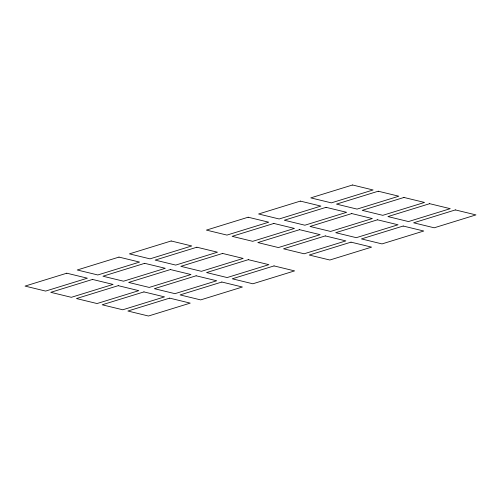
<?xml version="1.0" encoding="UTF-8"?>
<svg xmlns="http://www.w3.org/2000/svg" width="501" height="501" viewBox="0 0 501 501"><rect width="100%" height="100%" fill="white"/><g stroke="black" fill="none" stroke-linecap="round" stroke-linejoin="round"><path stroke-width="0.75" d="M66.802 273.202L25.05 286.096L45.622 291.081L87.368 278.193L66.802 273.202M118.987 257.094L77.235 269.983L97.808 274.968L139.56 262.079L118.987 257.094M171.173 240.981L129.427 253.869L149.993 258.854L191.745 245.966L171.173 240.981M248.152 217.215L206.406 230.103L226.972 235.088L268.724 222.2L248.152 217.215M300.343 201.101L258.591 213.99L279.163 218.975L320.909 206.086L300.343 201.101M352.529 184.988L310.777 197.876L331.349 202.867L373.101 189.973L352.529 184.988M92.516 279.439L50.764 292.327L71.33 297.312L113.082 284.424L92.516 279.439M144.701 263.326L102.949 276.214L123.522 281.199L165.274 268.311L144.701 263.326M196.887 247.212L155.141 260.1L175.707 265.085L217.459 252.197L196.887 247.212M273.865 223.446L232.113 236.334L252.686 241.325L294.438 228.431L273.865 223.446M326.051 207.333L284.305 220.227L304.871 225.212L346.623 212.318L326.051 207.333M378.242 191.219L336.49 204.114L357.063 209.099L398.815 196.21L378.242 191.219M118.223 285.67L76.478 298.558L97.044 303.543L138.796 290.655L118.223 285.67M170.415 269.557L128.663 282.445L149.235 287.43L190.981 274.542L170.415 269.557M222.601 253.443L180.848 266.332L201.421 271.323L243.173 258.428L222.601 253.443M299.579 229.677L257.827 242.572L278.399 247.557L320.152 234.668L299.579 229.677M351.765 213.57L310.019 226.458L330.585 231.443L372.337 218.555L351.765 213.57M403.956 197.457L362.204 210.345L382.777 215.33L424.522 202.442L403.956 197.457M143.937 291.901L102.185 304.79L122.758 309.781L164.51 296.886L143.937 291.901M196.129 275.788L154.377 288.682L174.949 293.667L216.695 280.773L196.129 275.788M248.314 259.675L206.562 272.569L227.135 277.554L268.887 264.666L248.314 259.675M325.293 235.915L283.541 248.803L304.113 253.788L345.859 240.9L325.293 235.915M377.478 219.801L335.726 232.689L356.299 237.674L398.051 224.786L377.478 219.801M429.67 203.688L387.918 216.576L408.484 221.561L450.236 208.673L429.67 203.688M169.651 298.133L127.899 311.027L148.471 316.012L190.223 303.124L169.651 298.133M221.837 282.025L180.091 294.914L200.657 299.899L242.409 287.01L221.837 282.025M274.028 265.912L232.276 278.8L252.848 283.785L294.594 270.897L274.028 265.912M351.007 242.146L309.255 255.034L329.827 260.019L371.573 247.131L351.007 242.146M403.192 226.032L361.44 238.921L382.012 243.906L423.765 231.017L403.192 226.032M455.378 209.919L413.632 222.807L434.198 227.798L475.95 214.904L455.378 209.919"/></g></svg>
